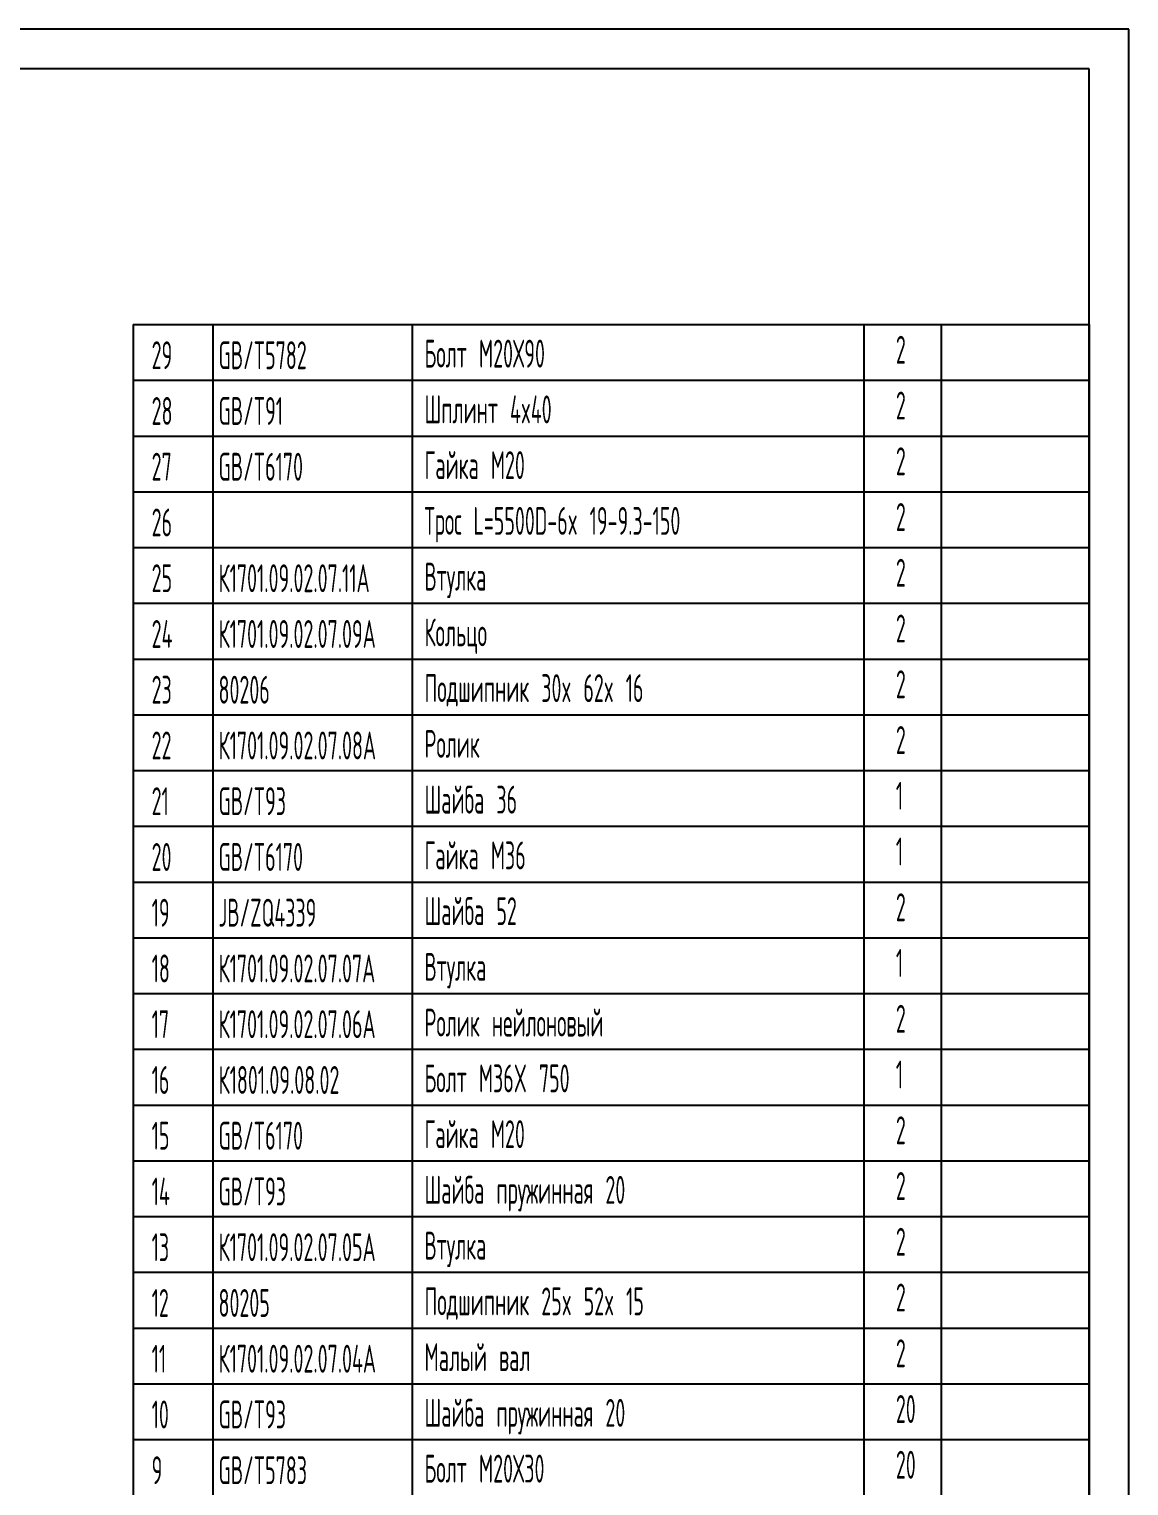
# Model space of a CAD drawing. Extents: x 0 to 16800, y -219 to 11880.
# Drawn here: x 11278 to 16800, y 4564 to 11880 of the extents above; entities that cross this region are included whole.
import ezdxf

# ---------------------------------------------------------------- set-up
doc = ezdxf.new("R2010")
doc.units = 0
doc.header["$LTSCALE"] = 400
doc.header["$MEASUREMENT"] = 0
doc.layers.get('0').update_dxf_attribs({"linetype": 'CONTINUOUS'})
doc.layers.add('01', color=7, linetype='CONTINUOUS')
doc.layers.add('02', color=1, linetype='CONTINUOUS')
doc.styles.add('HZLIB', font='TXT.shx', dxfattribs={"width": 0.5, "height": 140})

# ---------------------------------------------------------------- blocks, each defined once
blk = doc.blocks.new('*U42')
at = {"layer": '01'}
for points in [[(415, 292), (25, 292)], [(415, 5), (415, 292)]]:
    blk.add_lwpolyline(points, dxfattribs=at)
at = {"layer": '02'}
for points in [[(420, 297), (0, 297)], [(420, 0), (420, 297)]]:
    blk.add_lwpolyline(points, dxfattribs=at)

msp = doc.modelspace()

# ---------------------------------------------------------------- linework, layer by layer
for p, q in [((11800, 10396.3), (11800, 1996.3)), ((11800, 10396.3), (16600, 10396.3)), ((12200, 10396.3), (12200, 1996.3)), ((13202.1, 10396.3), (13202.1, 1996.3)), ((15469.9, 10396.3), (15469.9, 1996.3)), ((15857.3, 10396.3), (15857.3, 1996.3)), ((16600, 10396.3), (16600, 1996.3)), ((11800, 10116.3), (16600, 10116.3)), ((11800, 9836.3), (16600, 9836.3)), ((11800, 9556.3), (16600, 9556.3)), ((11800, 9276.3), (16600, 9276.3)), ((11800, 8996.3), (16600, 8996.3)), ((11800, 8716.3), (16600, 8716.3)), ((11800, 8436.3), (16600, 8436.3)), ((11800, 8156.3), (16600, 8156.3)), ((11800, 7876.3), (16600, 7876.3)), ((11800, 7596.3), (16600, 7596.3)), ((11800, 7316.3), (16600, 7316.3)), ((11800, 7036.3), (16600, 7036.3)), ((11800, 6756.3), (16600, 6756.3)), ((11800, 6476.3), (16600, 6476.3)), ((11800, 6196.3), (16600, 6196.3)), ((11800, 5916.3), (16600, 5916.3)), ((11800, 5636.3), (16600, 5636.3)), ((11800, 5356.3), (16600, 5356.3)), ((11800, 5076.3), (16600, 5076.3)), ((11800, 4796.3), (16600, 4796.3))]:
    msp.add_line(p, q)

# ---------------------------------------------------------------- block references
at = {"layer": '01', "xscale": 40, "yscale": 40, "zscale": 40}
msp.add_blockref('*U42', (0, 0), dxfattribs=at)

# ---------------------------------------------------------------- texts
at = {"style": 'HZLIB', "width": 0.5}
for s, p in [('Болт М20Х90', (13263.2, 10180.2)), ('2', (15630.2, 10199.7)), ('29', (11893.3, 10172.3)), ('GB/T5782', (12229, 10172.2)), ('28', (11893.3, 9892.3)), ('GB/T91', (12229, 9892.2)), ('Шплинт 4x40', (13263.2, 9900.2)), ('2', (15630.2, 9919.7)), ('27', (11893.3, 9612.3)), ('GB/T6170', (12229, 9612.2)), ('Гайка M20', (13263.2, 9620.2)), ('2', (15630.2, 9639.7)), ('26', (11893.3, 9332.3)), ('Трос L=5500D-6x 19-9.3-150', (13263.2, 9340.2)), ('2', (15630.2, 9359.7)), ('2', (15630.2, 9079.7)), ('25', (11893.3, 9052.3)), ('К1701.09.02.07.11А', (12229, 9052.2)), ('Втулка', (13263.2, 9060.2)), ('2', (15630.2, 8799.7)), ('24', (11893.3, 8772.3)), ('К1701.09.02.07.09А', (12229, 8772.2)), ('Кольцо ', (13263.2, 8780.2)), ('Подшипник 30x 62x 16', (13263.2, 8500.2)), ('2', (15630.2, 8519.7)), ('23', (11893.3, 8492.3)), ('80206', (12229, 8492.2)), ('22', (11893.3, 8212.3)), ('К1701.09.02.07.08А', (12229, 8212.3)), ('Ролик', (13263.2, 8220.2)), ('2', (15630.2, 8239.7)), ('21', (11893.3, 7932.3)), ('GB/T93', (12229, 7932.3)), ('Шайба 36', (13263.2, 7940.2)), ('1', (15630.2, 7959.7)), ('20', (11893.3, 7652.3)), ('GB/T6170', (12229, 7652.3)), ('Гайка M36', (13263.2, 7660.2)), ('1', (15630.2, 7679.7)), ('2', (15630.2, 7399.7)), ('19', (11893.3, 7372.3)), ('JB/ZQ4339', (12229, 7372.3)), ('Шайба 52', (13263.2, 7380.2)), ('1', (15630.2, 7119.7)), ('18', (11893.3, 7092.3)), ('К1701.09.02.07.07А', (12229, 7092.3)), ('Втулка', (13263.2, 7100.2)), ('17', (11893.3, 6812.3)), ('К1701.09.02.07.06А', (12229, 6812.3)), ('Ролик нейлоновый', (13263.2, 6820.2)), ('2', (15630.2, 6839.7)), ('16', (11893.3, 6532.3)), ('К1801.09.08.02', (12229, 6532.3)), ('Болт M36X 750', (13263.2, 6540.2)), ('1', (15630.2, 6559.7)), ('15', (11893.3, 6252.3)), ('GB/T6170', (12229, 6252.3)), ('Гайка M20', (13263.2, 6260.2)), ('2', (15630.2, 6279.7)), ('14', (11893.3, 5972.3)), ('GB/T93', (12229, 5972.3)), ('Шайба пружинная 20', (13263.2, 5980.2)), ('2', (15630.2, 5999.7)), ('2', (15630.2, 5719.7)), ('13', (11893.3, 5692.3)), ('К1701.09.02.07.05А', (12229, 5692.3)), ('Втулка', (13263.2, 5700.2)), ('Подшипник 25x 52x 15', (13263.2, 5420.2)), ('2', (15630.2, 5439.7)), ('12', (11893.3, 5412.3)), ('80205', (12229, 5412.3)), ('11', (11893.3, 5132.3)), ('К1701.09.02.07.04А', (12229, 5132.3)), ('Малый вал', (13263.2, 5140.2)), ('2', (15630.2, 5159.7)), ('10', (11893.3, 4852.3)), ('GB/T93', (12229, 4852.3)), ('Шайба пружинная 20', (13263.2, 4860.2)), ('20', (15630.2, 4879.7)), ('9', (11893.3, 4572.3)), ('GB/T5783', (12229, 4572.3)), ('Болт М20Х30', (13263.2, 4580.2)), ('20', (15630.2, 4599.7))]:
    msp.add_text(s, height=140, dxfattribs=at).set_placement(p)

doc.saveas('drawing.dxf')
